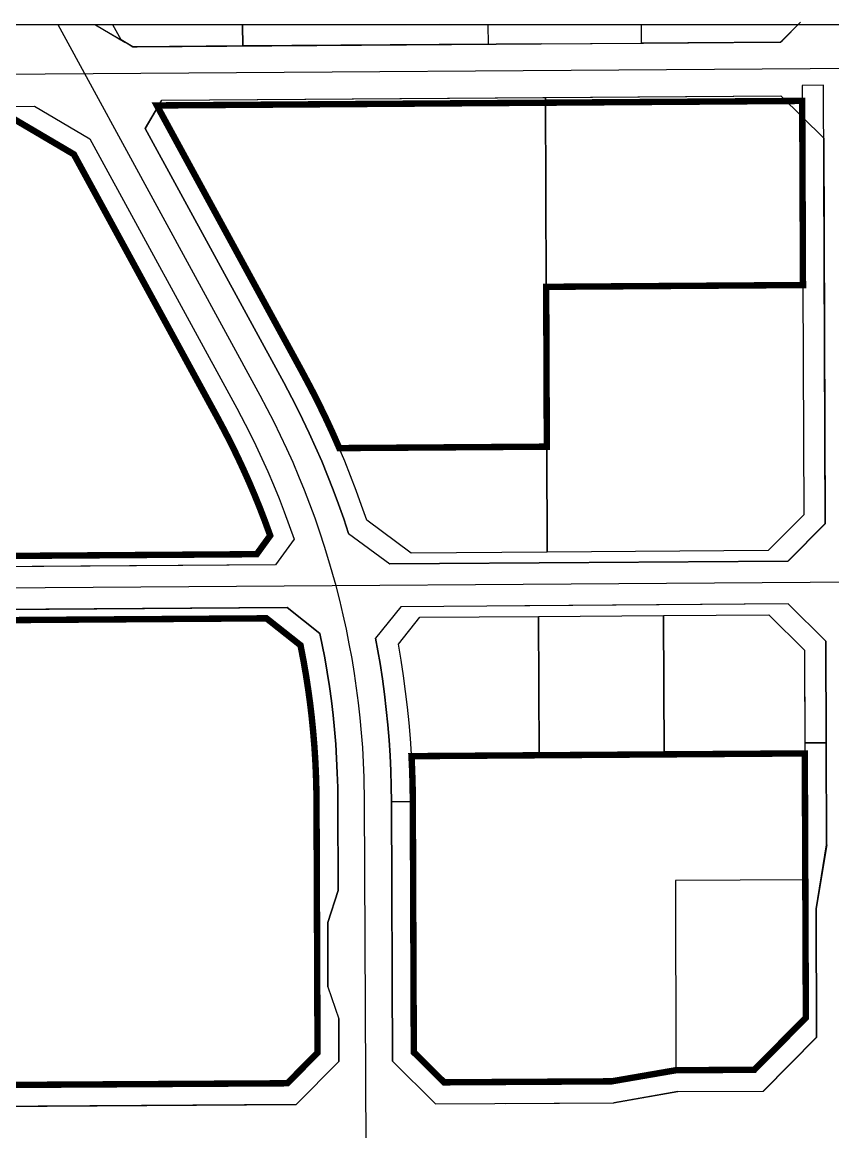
# Model space of a CAD drawing. Header units: inches. Extents: x 10610 to 28805, y 1423 to 10487.
# Drawn here: x 17977 to 18356, y 6899 to 7418 of the extents above; entities that cross this region are included whole.
import ezdxf

# ---------------------------------------------------------------- set-up
doc = ezdxf.new("R2010")
doc.units = ezdxf.units.IN
doc.header["$LTSCALE"] = 10
doc.header["$MEASUREMENT"] = 0
doc.linetypes.add('CENTER', pattern=[2, 1.25, -0.25, 0.25, -0.25])
for name, color, linetype in [('110kV顺源线', 1, 'Continuous'), ('1道路中线', 7, 'CENTER'), ('1道路红线', 7, 'Continuous'), ('B-C2', 220, 'Continuous'), ('B-G12', 102, 'Continuous'), ('B-R21', 51, 'Continuous'), ('B-R22', 21, 'Continuous'), ('B-R24', 72, 'Continuous'), ('B-U12', 144, 'Continuous'), ('B-U9', 200, 'Continuous'), ('bo', 1, 'Continuous'), ('Error_Layer', 7, 'Continuous'), ('出图界线', 1, 'Continuous'), ('点', 7, 'Continuous'), ('点信息', 7, 'Continuous'), ('界线', 1, 'Continuous')]:
    doc.layers.add(name, color=color, linetype=linetype)

msp = doc.modelspace()

# ---------------------------------------------------------------- linework, layer by layer
at = {"layer": '110kV顺源线', "color": 8}
msp.add_line((18880.82, 7416.82), (13834.82, 7416.82), dxfattribs=at)
at = {"layer": '1道路中线', "color": 8, "ltscale": 50, "flags": 128}
msp.add_lwpolyline([(18371.72, 7396.44), (17371.75, 7389.42), (16861.57, 7386.19), (16471.75, 7385.72), (16292.14, 7385.51), (16285.16, 7385.56), (16278.18, 7385.74), (16271.2, 7386.03), (16264.23, 7386.45), (16257.27, 7386.99), (16250.32, 7387.65), (16243.38, 7388.43), (16236.46, 7389.34), (16229.56, 7390.36), (16222.67, 7391.5), (16215.8, 7392.77), (16208.96, 7394.15), (16202.14, 7395.65), (16195.35, 7397.28), (16188.59, 7399.02), (16181.86, 7400.87), (16175.17, 7402.85), (16168.51, 7404.94), (16158.71, 7408.25), (16134.39, 7416.82)], dxfattribs=at)
at = {"layer": '1道路中线', "color": 8, "ltscale": 50}
for points in [[(18137.94, 6892.3), (18137.3, 7053.6), (18137.3, 7053.6), (18137.09, 7065.03), (18136.8, 7072.01), (18136.39, 7078.98), (18135.86, 7085.94), (18135.21, 7092.89), (18134.44, 7099.83), (18133.54, 7106.75), (18132.53, 7113.66), (18131.39, 7120.55), (18130.13, 7127.41), (18128.76, 7134.26), (18127.26, 7141.08), (18125.65, 7147.87), (18123.92, 7154.63), (18120.63, 7166.3), (18118.58, 7172.98), (18116.41, 7179.61), (18114.12, 7186.21), (18111.72, 7192.76), (18109.21, 7199.28), (18106.58, 7205.75), (18103.85, 7212.17), (18100.99, 7218.54), (18098.03, 7224.86), (18094.96, 7231.13), (18091.78, 7237.35), (18088.49, 7243.5), (17993.99, 7416.82)], [(18372.67, 7156.38), (17372.7, 7149.36), (17133.71, 7147.68), (16842.32, 7145.63), (16472.71, 7143.04)]]:
    msp.add_lwpolyline(points, dxfattribs=at)
at = {"layer": '1道路红线', "color": 8}
for p, q in [((17586.8, 7375.93), (17982.98, 7378.71)), ((17982.98, 7378.71), (18008.86, 7363.47)), ((18099.46, 7249.54), (18034.67, 7368.36)), ((18008.86, 7363.47), (18077.51, 7237.58)), ((18352.56, 7183.74), (18335.13, 7166.12)), ((18335.2, 7166.12), (18352.63, 7183.74)), ((18129.77, 7179.06), (18149.13, 7164.81)), ((18104.31, 7176.42), (18095.63, 7164.43)), ((18095.63, 7164.43), (17540.15, 7160.53)), ((18335.2, 7166.12), (18149.13, 7164.81)), ((18335.13, 7166.12), (18212.04, 7165.25)), ((18101.1, 7144.47), (17412.74, 7139.64)), ((18116.39, 7132.37), (18101.1, 7144.47)), ((18154.26, 7144.84), (18142.36, 7130.06)), ((18335.28, 7146.12), (18154.26, 7144.84)), ((18335.21, 7146.12), (18212.18, 7145.25)), ((18335.21, 7146.12), (18352.78, 7128.74)), ((18352.85, 7128.74), (18335.28, 7146.12)), ((18353.22, 7033.58), (18352.85, 7128.74)), ((18124.97, 7012.23), (18124.8, 7053.59)), ((18150.28, 6932.37), (18149.8, 7053.69)), ((18353.22, 7033.58), (18348.34, 7003.56)), ((18120.03, 6997.16), (18124.97, 7012.23)), ((18348.58, 6943.56), (18348.34, 7003.56)), ((18120.14, 6967.16), (18120.03, 6997.16)), ((18120.14, 6967.16), (18125.2, 6952.23)), ((18125.28, 6932.23), (18125.2, 6952.23)), ((18323.61, 6918.41), (18348.51, 6943.56)), ((18323.68, 6918.41), (18348.58, 6943.56)), ((18105.36, 6912.11), (18125.28, 6932.23)), ((18150.28, 6932.37), (18170.36, 6912.49)), ((18283.68, 6918.17), (18253.71, 6912.99)), ((18283.68, 6918.17), (18323.68, 6918.41)), ((17503.65, 6908.51), (18105.36, 6912.11)), ((18170.36, 6912.49), (18253.71, 6912.99))]:
    msp.add_line(p, q, dxfattribs=at)
for points in [[(18011.45, 7416.82), (18025.23, 7408.7), (18027.18, 7407.55), (18028.91, 7406.54), (18030.91, 7406.55), (18219.85, 7407.88), (18267.67, 7408.21), (18330.67, 7408.65), (18331.67, 7408.66), (18332.37, 7409.37), (18339.74, 7416.82)], [(18034.67, 7368.35), (18042.49, 7381.63), (18331.77, 7383.66), (18351.85, 7363.8)], [(18352.63, 7183.74), (18351.85, 7363.8)], [(18351.85, 7363.8), (18352.56, 7183.74)], [(18129.77, 7179.06), (18127.49, 7185.89), (18125.1, 7192.68), (18122.58, 7199.42), (18119.95, 7206.12), (18117.21, 7212.78), (18114.34, 7219.38), (18111.37, 7225.94), (18108.27, 7232.44), (18105.07, 7238.89), (18099.46, 7249.54)], [(18077.51, 7237.58), (18083.43, 7226.29), (18086.41, 7220.22), (18089.3, 7214.1), (18092.07, 7207.94), (18094.74, 7201.72), (18097.29, 7195.46), (18099.74, 7189.16), (18102.08, 7182.81), (18104.31, 7176.42)], [(18124.8, 7053.59), (18124.72, 7060.36), (18124.51, 7067.12), (18124.19, 7073.87), (18123.75, 7080.62), (18123.19, 7087.36), (18122.52, 7094.09), (18121.73, 7100.81), (18120.82, 7107.51), (18119.79, 7114.19), (18118.65, 7120.86), (18116.39, 7132.37)], [(18149.8, 7053.69), (18149.71, 7060.89), (18149.49, 7068.09), (18149.15, 7075.28), (18148.68, 7082.46), (18148.09, 7089.64), (18147.37, 7096.8), (18146.53, 7103.95), (18145.56, 7111.09), (18144.47, 7118.2), (18142.36, 7130.06)], [(18352.78, 7128.74), (18353.16, 7033.58), (18348.28, 7003.56), (18348.51, 6943.56)], [(18203.22, 6912.69), (18253.64, 6912.99), (18283.61, 6918.17), (18323.61, 6918.41)]]:
    msp.add_lwpolyline(points, dxfattribs=at)
at = {"layer": 'B-C2', "color": 8}
for points in [[(18218.58, 7140.3), (18218.84, 7075.39), (18159.18, 7074.97), (18159.13, 7075.84), (18158.66, 7083.2), (18158.05, 7090.55), (18157.31, 7097.89), (18156.45, 7105.21), (18155.46, 7112.52), (18154.34, 7119.81), (18153.04, 7127.38), (18163.12, 7139.91)], [(18218.58, 7140.3), (18276.98, 7140.71), (18277.23, 7075.8), (18218.84, 7075.39)], [(18277.23, 7075.8), (18342.99, 7076.26), (18343.06, 7017.24), (18282.51, 7016.85), (18282.73, 6928.17), (18252.76, 6922.99), (18174.45, 6922.52), (18160.27, 6936.56), (18159.8, 7053.73), (18159.71, 7061.11), (18159.49, 7068.48), (18159.18, 7074.97), (18218.84, 7075.39)], [(18343.22, 7017.24), (18282.51, 7016.85), (18282.73, 6928.17), (18319.42, 6928.39), (18343.48, 6952.69)]]:
    msp.add_lwpolyline(points, close=True, dxfattribs=at)
at = {"layer": 'B-G12', "color": 8}
for points in [[(18011.43, 7416.82), (18023.5, 7409.72), (18019.63, 7416.82)], [(17779.52, 7167.21), (18086.86, 7169.37), (18093.15, 7178.07), (18090.66, 7184.9), (18088.29, 7191.05), (18085.81, 7197.15), (18083.22, 7203.21), (18080.53, 7209.23), (18077.73, 7215.2), (18074.84, 7221.11), (18071.83, 7226.98), (18068.73, 7232.79), (18001.4, 7356.26), (17963.51, 7378.58), (17982.98, 7378.71), (18008.86, 7363.47), (18077.51, 7237.58), (18083.43, 7226.29), (18086.41, 7220.22), (18089.3, 7214.1), (18092.07, 7207.94), (18094.74, 7201.72), (18097.29, 7195.46), (18099.74, 7189.16), (18102.08, 7182.81), (18104.31, 7176.42), (18095.63, 7164.43), (17777.05, 7162.2)], [(17767.21, 7142.13), (18101.1, 7144.47), (18116.39, 7132.37), (18118.65, 7120.86), (18119.79, 7114.19), (18120.82, 7107.51), (18121.73, 7100.81), (18122.52, 7094.09), (18123.19, 7087.36), (18123.75, 7080.62), (18124.19, 7073.87), (18124.51, 7067.12), (18124.72, 7060.36), (18124.8, 7053.59), (18124.97, 7012.23), (18120.03, 6997.16), (18120.14, 6967.16), (18125.2, 6952.23), (18125.28, 6932.23), (18105.36, 6912.11), (17839.88, 6910.52)], [(17833.95, 6920.48), (18101.17, 6922.08), (18115.27, 6936.32), (18114.8, 7053.56), (18114.72, 7060.14), (18114.52, 7066.73), (18114.21, 7073.31), (18113.78, 7079.88), (18113.23, 7086.45), (18112.58, 7093.01), (18111.81, 7099.55), (18110.92, 7106.08), (18109.92, 7112.59), (18108.81, 7119.08), (18107.33, 7126.79), (18091.39, 7139.4), (17764.75, 7137.11)]]:
    msp.add_lwpolyline(points, dxfattribs=at)
for points in [[(18351.85, 7363.8), (18351.85, 7363.8), (18341.81, 7373.73), (18342.14, 7295.17), (18342.55, 7187.83), (18325.95, 7171.05), (18222.62, 7170.33), (18159.11, 7169.88), (18138.27, 7185.21), (18135.89, 7192.19), (18133.38, 7199.13), (18130.75, 7206.02), (18128.01, 7212.86), (18125.44, 7218.95), (18125.14, 7219.65), (18122.16, 7226.4), (18119.06, 7233.09), (18115.84, 7239.72), (18112.51, 7246.3), (18108.24, 7254.33), (18040.58, 7378.4), (18034.67, 7368.36), (18099.46, 7249.54), (18105.07, 7238.89), (18108.27, 7232.44), (18111.37, 7225.94), (18114.34, 7219.38), (18117.21, 7212.78), (18119.95, 7206.12), (18122.58, 7199.42), (18125.1, 7192.68), (18127.49, 7185.89), (18129.77, 7179.06), (18149.13, 7164.81), (18335.13, 7166.12), (18352.56, 7183.74)], [(18352.78, 7128.74), (18335.21, 7146.12), (18154.26, 7144.84), (18142.36, 7130.06), (18144.47, 7118.2), (18145.56, 7111.09), (18146.53, 7103.95), (18147.37, 7096.8), (18148.09, 7089.64), (18148.68, 7082.46), (18149.15, 7075.28), (18149.49, 7068.09), (18149.71, 7060.89), (18149.8, 7053.61), (18159.8, 7053.73), (18159.71, 7061.11), (18159.49, 7068.48), (18159.18, 7074.97), (18159.13, 7075.84), (18158.66, 7083.2), (18158.05, 7090.55), (18157.31, 7097.89), (18156.45, 7105.21), (18155.46, 7112.52), (18154.34, 7119.81), (18153.04, 7127.38), (18163.12, 7139.91), (18218.58, 7140.3), (18276.98, 7140.71), (18326.11, 7141.05), (18342.8, 7124.55), (18342.97, 7081.12), (18352.97, 7081.16)], [(18352.97, 7081.16), (18342.97, 7081.12), (18342.99, 7076.26), (18343.48, 6952.69), (18319.42, 6928.39), (18282.73, 6928.17), (18252.76, 6922.99), (18174.45, 6922.52), (18160.27, 6936.56), (18159.8, 7053.73), (18149.8, 7053.61), (18150.28, 6932.37), (18170.36, 6912.49), (18253.64, 6912.99), (18283.61, 6918.17), (18323.61, 6918.41), (18348.51, 6943.56), (18348.28, 7003.56), (18353.16, 7033.58)]]:
    msp.add_lwpolyline(points, close=True, dxfattribs=at)
at = {"layer": 'B-R21', "color": 8}
for points in [[(18080.25, 7416.82), (18080.32, 7406.9), (18028.91, 7406.54), (18023.5, 7409.72), (18019.63, 7416.82)], [(18194.93, 7416.82), (18195, 7407.7), (18080.32, 7406.9), (18080.25, 7416.82)], [(17963.51, 7378.58), (18001.4, 7356.26), (18068.73, 7232.79), (18071.83, 7226.98), (18074.84, 7221.11), (18077.73, 7215.2), (18080.53, 7209.23), (18083.22, 7203.21), (18085.81, 7197.15), (18088.29, 7191.05), (18090.66, 7184.9), (18093.15, 7178.07), (18086.86, 7169.37), (17779.52, 7167.21)], [(17764.75, 7137.11), (18091.39, 7139.4), (18107.33, 7126.79), (18108.81, 7119.08), (18109.92, 7112.59), (18110.92, 7106.08), (18111.81, 7099.55), (18112.58, 7093.01), (18113.23, 7086.45), (18113.78, 7079.88), (18114.21, 7073.31), (18114.52, 7066.73), (18114.72, 7060.14), (18114.8, 7053.56), (18115.27, 6936.32), (18101.17, 6922.08), (17833.95, 6920.48)]]:
    msp.add_lwpolyline(points, dxfattribs=at)
for points in [[(18221.78, 7382.89), (18222.13, 7294.33), (18222.43, 7219.63), (18125.44, 7218.95), (18125.14, 7219.65), (18122.16, 7226.4), (18119.06, 7233.09), (18115.84, 7239.72), (18112.51, 7246.3), (18040.58, 7378.4), (18042.49, 7381.63)], [(18331.77, 7383.66), (18341.81, 7373.73), (18342.14, 7295.17), (18222.13, 7294.33), (18221.78, 7382.89)]]:
    msp.add_lwpolyline(points, close=True, dxfattribs=at)
at = {"layer": 'B-R22', "color": 8}
for points in [[(18342.14, 7295.17), (18342.55, 7187.83), (18325.95, 7171.05), (18222.62, 7170.33), (18222.43, 7219.63), (18222.13, 7294.33)], [(18222.43, 7219.63), (18222.62, 7170.33), (18159.11, 7169.88), (18138.27, 7185.21), (18135.89, 7192.19), (18133.38, 7199.13), (18130.75, 7206.02), (18128.01, 7212.86), (18125.44, 7218.95)]]:
    msp.add_lwpolyline(points, close=True, dxfattribs=at)
at = {"layer": 'B-R24', "color": 8}
msp.add_lwpolyline([(18276.98, 7140.71), (18326.11, 7141.05), (18342.8, 7124.55), (18342.99, 7076.26), (18277.23, 7075.8)], close=True, dxfattribs=at)
at = {"layer": 'B-U12', "color": 8}
msp.add_lwpolyline([(18339.74, 7416.82), (18331.67, 7408.66), (18266.67, 7408.2), (18266.64, 7416.82)], dxfattribs=at)
at = {"layer": 'B-U9', "color": 8}
msp.add_lwpolyline([(18194.93, 7416.82), (18195, 7407.7), (18266.67, 7408.2), (18266.64, 7416.82)], dxfattribs=at)
at = {"layer": 'bo', "color": 8, "const_width": 3, "flags": 128}
for points in [[(17963.51, 7378.58), (18001.4, 7356.26), (18001.4, 7356.26), (18068.73, 7232.79), (18068.73, 7232.79), (18071.83, 7226.98), (18071.83, 7226.98), (18074.84, 7221.11), (18074.84, 7221.11), (18077.73, 7215.2), (18077.73, 7215.2), (18080.53, 7209.23), (18080.53, 7209.23), (18083.22, 7203.21), (18083.22, 7203.21), (18085.81, 7197.15), (18085.81, 7197.15), (18088.29, 7191.05), (18088.29, 7191.05), (18090.66, 7184.9), (18090.66, 7184.9), (18093.15, 7178.07), (18093.15, 7178.07), (18086.86, 7169.37), (18086.86, 7169.37), (17779.52, 7167.21)], [(17764.75, 7137.11), (18091.39, 7139.4), (18091.39, 7139.4), (18107.33, 7126.79), (18107.33, 7126.79), (18108.81, 7119.08), (18108.81, 7119.08), (18109.92, 7112.59), (18109.92, 7112.59), (18110.92, 7106.08), (18110.92, 7106.08), (18111.81, 7099.55), (18111.81, 7099.55), (18112.58, 7093.01), (18112.58, 7093.01), (18113.23, 7086.45), (18113.23, 7086.45), (18113.78, 7079.88), (18113.78, 7079.88), (18114.21, 7073.31), (18114.21, 7073.31), (18114.52, 7066.73), (18114.52, 7066.73), (18114.72, 7060.14), (18114.72, 7060.14), (18114.8, 7053.56), (18114.8, 7053.56), (18115.27, 6936.32), (18115.27, 6936.32), (18101.17, 6922.08), (18101.17, 6922.08), (17833.95, 6920.48)]]:
    msp.add_lwpolyline(points, dxfattribs=at)
for points in [[(18222.13, 7294.33), (18222.13, 7294.33), (18222.43, 7219.63), (18222.43, 7219.63), (18125.44, 7218.95), (18125.44, 7218.95), (18125.14, 7219.65), (18125.14, 7219.65), (18122.16, 7226.4), (18122.16, 7226.4), (18119.06, 7233.09), (18119.06, 7233.09), (18115.84, 7239.72), (18115.84, 7239.72), (18112.51, 7246.3), (18112.51, 7246.3), (18108.24, 7254.33), (18108.24, 7254.33), (18040.19, 7379.11), (18040.19, 7379.11), (18221.79, 7380.39), (18221.79, 7380.39), (18341.78, 7381.23), (18342.14, 7295.17), (18342.14, 7295.17), (18222.13, 7294.33)], [(18277.23, 7075.8), (18342.99, 7076.26), (18342.99, 7076.26), (18343.48, 6952.69), (18343.48, 6952.69), (18319.42, 6928.39), (18319.42, 6928.39), (18282.73, 6928.17), (18282.73, 6928.17), (18252.76, 6922.99), (18252.76, 6922.99), (18174.45, 6922.52), (18174.45, 6922.52), (18160.27, 6936.56), (18160.27, 6936.56), (18159.8, 7053.73), (18159.8, 7053.73), (18159.71, 7061.11), (18159.71, 7061.11), (18159.49, 7068.48), (18159.49, 7068.48), (18159.18, 7074.97), (18159.18, 7074.97), (18218.84, 7075.39), (18218.84, 7075.39), (18277.23, 7075.8)]]:
    msp.add_lwpolyline(points, close=True, dxfattribs=at)
at = {"layer": 'Error_Layer', "color": 8}
for points in [[(18011.43, 7416.82), (18023.5, 7409.72), (18019.63, 7416.82)], [(18080.25, 7416.82), (18080.32, 7406.9), (18028.91, 7406.54), (18023.5, 7409.72), (18019.63, 7416.82)], [(18194.93, 7416.82), (18195, 7407.7), (18080.32, 7406.9), (18080.25, 7416.82)], [(18194.93, 7416.82), (18195, 7407.7), (18266.67, 7408.2), (18266.64, 7416.82)], [(18339.74, 7416.82), (18331.67, 7408.66), (18266.67, 7408.2), (18266.64, 7416.82)], [(17779.52, 7167.21), (18086.86, 7169.37), (18093.15, 7178.07), (18090.66, 7184.9), (18088.29, 7191.05), (18085.81, 7197.15), (18083.22, 7203.21), (18080.53, 7209.23), (18077.73, 7215.2), (18074.84, 7221.11), (18071.83, 7226.98), (18068.73, 7232.79), (18001.4, 7356.26), (17963.51, 7378.58), (17982.98, 7378.71), (18008.86, 7363.47), (18077.51, 7237.58), (18083.43, 7226.29), (18086.41, 7220.22), (18089.3, 7214.1), (18092.07, 7207.94), (18094.74, 7201.72), (18097.29, 7195.46), (18099.74, 7189.16), (18102.08, 7182.81), (18104.31, 7176.42), (18095.63, 7164.43), (17777.05, 7162.2)], [(17963.51, 7378.58), (18001.4, 7356.26), (18068.73, 7232.79), (18071.83, 7226.98), (18074.84, 7221.11), (18077.73, 7215.2), (18080.53, 7209.23), (18083.22, 7203.21), (18085.81, 7197.15), (18088.29, 7191.05), (18090.66, 7184.9), (18093.15, 7178.07), (18086.86, 7169.37), (17779.52, 7167.21)], [(17767.21, 7142.13), (18101.1, 7144.47), (18116.39, 7132.37), (18118.65, 7120.86), (18119.79, 7114.19), (18120.82, 7107.51), (18121.73, 7100.81), (18122.52, 7094.09), (18123.19, 7087.36), (18123.75, 7080.62), (18124.19, 7073.87), (18124.51, 7067.12), (18124.72, 7060.36), (18124.8, 7053.59), (18124.97, 7012.23), (18120.03, 6997.16), (18120.14, 6967.16), (18125.2, 6952.23), (18125.28, 6932.23), (18105.36, 6912.11), (17839.88, 6910.52)], [(17764.75, 7137.11), (18091.39, 7139.4), (18107.33, 7126.79), (18108.81, 7119.08), (18109.92, 7112.59), (18110.92, 7106.08), (18111.81, 7099.55), (18112.58, 7093.01), (18113.23, 7086.45), (18113.78, 7079.88), (18114.21, 7073.31), (18114.52, 7066.73), (18114.72, 7060.14), (18114.8, 7053.56), (18115.27, 6936.32), (18101.17, 6922.08), (17833.95, 6920.48)], [(17833.95, 6920.48), (18101.17, 6922.08), (18115.27, 6936.32), (18114.8, 7053.56), (18114.72, 7060.14), (18114.52, 7066.73), (18114.21, 7073.31), (18113.78, 7079.88), (18113.23, 7086.45), (18112.58, 7093.01), (18111.81, 7099.55), (18110.92, 7106.08), (18109.92, 7112.59), (18108.81, 7119.08), (18107.33, 7126.79), (18091.39, 7139.4), (17764.75, 7137.11)]]:
    msp.add_lwpolyline(points, dxfattribs=at)
for points in [[(18351.75, 7388.53), (18341.75, 7388.49), (18341.78, 7381.23), (18342.14, 7295.17), (18342.55, 7187.83), (18325.95, 7171.05), (18222.62, 7170.33), (18159.11, 7169.88), (18138.27, 7185.21), (18135.89, 7192.19), (18133.38, 7199.13), (18130.75, 7206.02), (18128.01, 7212.86), (18125.44, 7218.95), (18125.14, 7219.65), (18122.16, 7226.4), (18119.06, 7233.09), (18115.84, 7239.72), (18112.51, 7246.3), (18108.24, 7254.33), (18040.58, 7378.4), (18034.67, 7368.36), (18099.46, 7249.54), (18105.07, 7238.89), (18108.27, 7232.44), (18111.37, 7225.94), (18114.34, 7219.38), (18117.21, 7212.78), (18119.95, 7206.12), (18122.58, 7199.42), (18125.1, 7192.68), (18127.49, 7185.89), (18129.77, 7179.06), (18149.13, 7164.81), (18335.13, 7166.12), (18352.56, 7183.74)], [(18221.78, 7382.89), (18222.13, 7294.33), (18222.43, 7219.63), (18125.44, 7218.95), (18125.14, 7219.65), (18122.16, 7226.4), (18119.06, 7233.09), (18115.84, 7239.72), (18112.51, 7246.3), (18040.58, 7378.4), (18042.49, 7381.63)], [(18331.77, 7383.66), (18341.81, 7373.73), (18342.14, 7295.17), (18222.13, 7294.33), (18221.78, 7382.89)], [(18342.14, 7295.17), (18342.55, 7187.83), (18325.95, 7171.05), (18222.62, 7170.33), (18222.43, 7219.63), (18222.13, 7294.33)], [(18222.43, 7219.63), (18222.62, 7170.33), (18159.11, 7169.88), (18138.27, 7185.21), (18135.89, 7192.19), (18133.38, 7199.13), (18130.75, 7206.02), (18128.01, 7212.86), (18125.44, 7218.95)], [(18352.78, 7128.74), (18335.21, 7146.12), (18154.26, 7144.84), (18142.36, 7130.06), (18144.47, 7118.2), (18145.56, 7111.09), (18146.53, 7103.95), (18147.37, 7096.8), (18148.09, 7089.64), (18148.68, 7082.46), (18149.15, 7075.28), (18149.49, 7068.09), (18149.71, 7060.89), (18149.8, 7053.61), (18159.8, 7053.73), (18159.71, 7061.11), (18159.49, 7068.48), (18159.18, 7074.97), (18159.13, 7075.84), (18158.66, 7083.2), (18158.05, 7090.55), (18157.31, 7097.89), (18156.45, 7105.21), (18155.46, 7112.52), (18154.34, 7119.81), (18153.04, 7127.38), (18163.12, 7139.91), (18218.58, 7140.3), (18276.98, 7140.71), (18326.11, 7141.05), (18342.8, 7124.55), (18342.97, 7081.12), (18352.97, 7081.16)], [(18218.58, 7140.3), (18218.84, 7075.39), (18159.18, 7074.97), (18159.13, 7075.84), (18158.66, 7083.2), (18158.05, 7090.55), (18157.31, 7097.89), (18156.45, 7105.21), (18155.46, 7112.52), (18154.34, 7119.81), (18153.04, 7127.38), (18163.12, 7139.91)], [(18218.58, 7140.3), (18276.98, 7140.71), (18277.23, 7075.8), (18218.84, 7075.39)], [(18276.98, 7140.71), (18326.11, 7141.05), (18342.8, 7124.55), (18342.99, 7076.26), (18277.23, 7075.8)], [(18352.97, 7081.16), (18342.97, 7081.12), (18342.99, 7076.26), (18343.48, 6952.69), (18319.42, 6928.39), (18282.73, 6928.17), (18252.76, 6922.99), (18174.45, 6922.52), (18160.27, 6936.56), (18159.8, 7053.73), (18149.8, 7053.61), (18150.28, 6932.37), (18170.36, 6912.49), (18253.64, 6912.99), (18283.61, 6918.17), (18323.61, 6918.41), (18348.51, 6943.56), (18348.28, 7003.56), (18353.16, 7033.58)], [(18277.23, 7075.8), (18342.99, 7076.26), (18343.06, 7017.24), (18282.51, 7016.85), (18282.73, 6928.17), (18252.76, 6922.99), (18174.45, 6922.52), (18160.27, 6936.56), (18159.8, 7053.73), (18159.71, 7061.11), (18159.49, 7068.48), (18159.18, 7074.97), (18218.84, 7075.39)], [(18343.22, 7017.24), (18282.51, 7016.85), (18282.73, 6928.17), (18319.42, 6928.39), (18343.48, 6952.69)]]:
    msp.add_lwpolyline(points, close=True, dxfattribs=at)
at = {"layer": '出图界线', "color": 8}
for p, q in [((18027.18, 7407.55), (18025.23, 7408.7)), ((18219.85, 7407.88), (18030.91, 7406.55))]:
    msp.add_line(p, q, dxfattribs=at)
at = {"layer": '点', "color": 8}
msp.add_point((18331.67, 7408.66), dxfattribs=at)
at = {"layer": '点信息', "color": 8}
for p in [(18023.51, 7409.72), (18028.91, 7406.54)]:
    msp.add_point(p, dxfattribs=at)
at = {"layer": '界线', "color": 8}
for p, q in [((18340.93, 7418.02), (18332.37, 7409.37)), ((18332.37, 7409.37), (18339.74, 7416.82)), ((18267.67, 7408.21), (18330.67, 7408.65))]:
    msp.add_line(p, q, dxfattribs=at)

doc.saveas('drawing.dxf')
